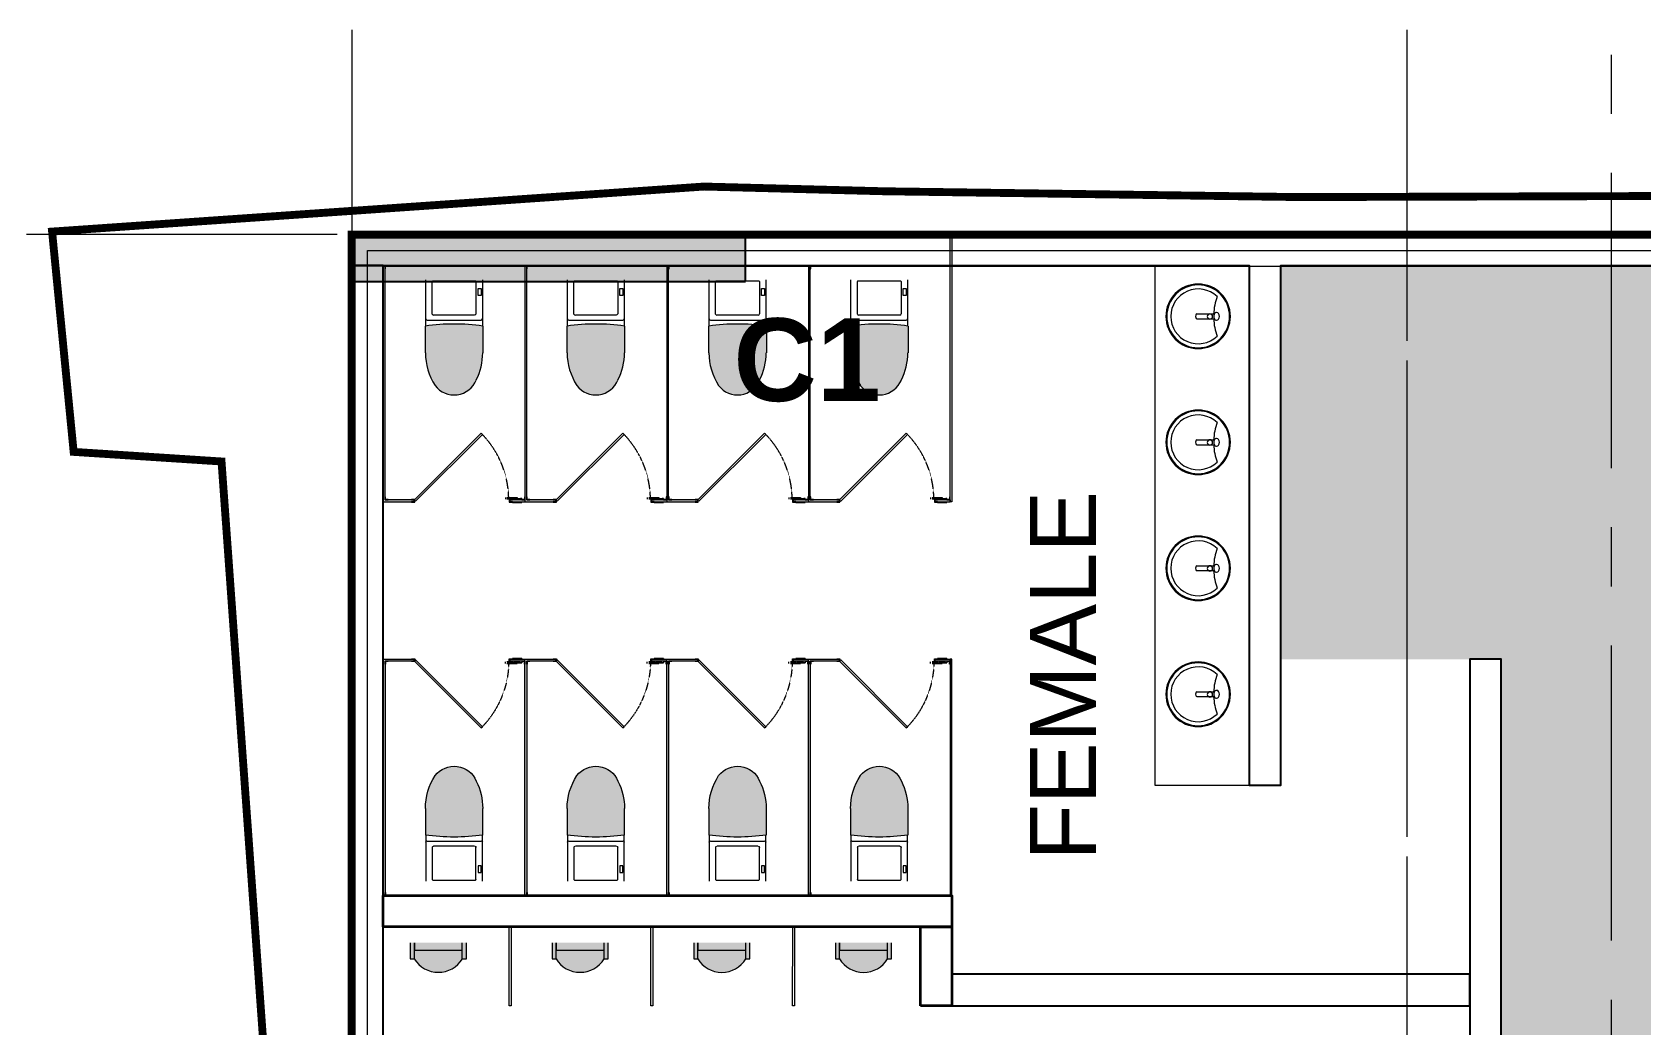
# Model space of a CAD drawing. Header units: millimetres. Extents: x -100356 to 314685, y 446 to 1273965.
# Drawn here: x 30212 to 40427, y 627984 to 634287 of the extents above; entities that cross this region are included whole.
import ezdxf

# ---------------------------------------------------------------- set-up
doc = ezdxf.new("R2010")
doc.units = ezdxf.units.MM
for name, pattern in [('CENTER', [2, 1.25, -0.25, 0.25, -0.25]), ('CENTER2', [28.575, 19.05, -3.175, 3.175, -3.175]), ('Dash', [6, 3, -3]), ('DASHED2', [0.375, 0.25, -0.125]), ('gf$0$CENTER2', [28.575, 19.05, -3.175, 3.175, -3.175]), ('gf$0$Kume - Grid Line', [10.5, 6, -1.25, 2, -1.25]), ('Kume - D_W Swings', [4.4, 1.5, -0.7, 1.5, -0.7]), ('Kume - Grid Line', [10.5, 6, -1.25, 2, -1.25])]:
    doc.linetypes.add(name, pattern=pattern)
for name, color, linetype, lineweight in [('20180330-Ascent Plaza-TP-Ban ve so bo$0$KÍNH', 150, 'Continuous', 9), ('@ color hatch', 7, 'Continuous', 13), ('A-_ANOT----_D', 7, 'Continuous', 5), ('A-_DOOR----_E', 7, 'Continuous', 9), ('A.Axis', 251, 'CENTER2', 13), ('A.Concrete', 7, 'Continuous', 25), ('A1 - dp$0$FURNITURE', 8, 'Continuous', 5), ('A1 - dp$0$TUONG 2', 2, 'Continuous', 25), ('gf$0$A.Axis', 251, 'gf$0$CENTER2', 13), ('GJ', 1, 'Continuous', 13), ('KÍNH', 150, 'Continuous', 9), ('LC.HA', 250, 'Continuous', 9), ('LGI', 250, 'CENTER', 9), ('luoicot', 30, 'Continuous', 13), ('M-_SANIFIXR_E', 7, 'Continuous', 9), ('TEXT', 6, 'Continuous', 20), ('Text 35', 250, 'Continuous', 15), ('TUONG 2', 2, 'Continuous', 35)]:
    doc.layers.add(name, color=color, linetype=linetype, lineweight=lineweight)
doc.layers.add('STR', color=7, linetype='Continuous')
doc.styles.add('ARIAL', font='Font - TrueType - Arial Bold.ttf')
doc.styles.add('VnArial', font='Font - TrueType - Arial.ttf')

# ---------------------------------------------------------------- blocks, each defined once
blk = doc.blocks.new('X-GRID')
at = {"layer": 'LGI', "ltscale": 1500}
for p, q in [((-8000, 49486.8), (-8000, -7272.6)), ((-6700, -7272.6), (-6700, 20900)), ((0, -7272.6), (0, 20900)), ((5008.8, 0), (-57318.6, 0))]:
    blk.add_line(p, q, dxfattribs=at)
blk = doc.blocks.new('A$C60262ED2')
at = {"layer": 'LC.HA'}
h = blk.add_hatch(color=256, dxfattribs=at)
h.dxf.hatch_style = 1
h.paths.add_polyline_path([(9909, 51184), (9909, 51484), (7409, 51484), (7409, 51184)])
at = {"layer": 'STR', "ltscale": 1000, "elevation": 0}
blk.add_lwpolyline([(9909, 51184), (9909, 51484), (7409, 51484), (7409, 51184)], close=True, dxfattribs=at)
at = {"rotation": 180}
blk.add_blockref('X-GRID', (7409, 51484, 0), dxfattribs=at)
at = {"layer": 'Text 35', "ltscale": 1000, "style": 'ARIAL'}
blk.add_text('C1', height=525, dxfattribs=at).set_placement((9833, 50424, 0))
blk = doc.blocks.new('column')
at = {"layer": 'luoicot', "ltscale": 0.5}
blk.add_blockref('A$C60262ED2', (-47109, -40384, 0), dxfattribs=at)
blk = doc.blocks.new('grid tower')
at = {"layer": 'A.Axis', "linetype": 'Kume - Grid Line', "lineweight": 9, "ltscale": 100}
for p, q in [((35699.8, -18372.7), (35699.8, 9799.9)), ((42399.8, -18372.7), (42399.8, 9799.9)), ((48341.2, -11100.1), (-14918.8, -11100.1))]:
    blk.add_line(p, q, dxfattribs=at)
blk = doc.blocks.new('M_Urinal-Wall-3D - M_Urinal-Wall-3D-2211937-IDEA-4th Storey - Detail')
at = {"layer": 'M-_SANIFIXR_E'}
blk.add_hatch(color=10, dxfattribs=at).paths.add_polyline_path([(-109, 303), (-154, 297), (-197, 280), (-233, 252), (-261, 217), (-287, 217), (-287, 115), (69, 115), (69, 217), (43, 217), (15, 252), (-22, 280), (-64, 297)], flags=0)
at = {"layer": 'M-_SANIFIXR_E', "color": 8}
for p, q in [((-261, 217), (-287, 217)), ((-287, 217), (-287, 115)), ((-261, 217), (-261, 115)), ((69, 217), (43, 217)), ((43, 217), (43, 115)), ((69, 115), (69, 217)), ((43, 162), (-261, 162)), ((-261, 162), (-261, 115)), ((43, 115), (43, 162))]:
    blk.add_line(p, q, dxfattribs=at)
blk.add_arc((-109, 125), 178, 31.0027, 148.9973, dxfattribs=at)
blk = doc.blocks.new('Partition Toilet - 900x1500-513772-IDEA-4th Storey - Detail')
at = {"layer": 'M-_SANIFIXR_E'}
h = blk.add_hatch(color=10, dxfattribs=at)
h.paths.add_polyline_path([(-900, 1038), (-900, 0), (-703, 0), (-703, 12), (-888, 12), (-888, 1500), (-900, 1500), (-900, 1219)], flags=0)
h.paths.add_polyline_path([(-97, 0), (0, 0), (0, 12), (-97, 12)], flags=0)
h = blk.add_hatch(color=10, dxfattribs=at)
h.paths.add_polyline_path([(-888, 1480), (-885, 1480), (-885, 1497), (-888, 1500)], flags=0)
h.paths.add_polyline_path([(-888, 12), (-885, 15), (-888, 32)], flags=0)
h.paths.add_polyline_path([(-700, -3), (-703, 0), (-703, -3)], flags=0)
h.paths.add_polyline_path([(-720, 12), (-703, 12), (-700, 12), (-703, 15), (-720, 15)], flags=0)
h.paths.add_polyline_path([(-100, 12), (-97, 12), (-100, 15)], flags=0)
h.paths.add_polyline_path([(-20, 12), (0, 13), (-3, 15), (-20, 14)], flags=0)
for points in [[(-114, 17), (-78, 18), (-75, 22), (-50, 24), (-50, 27), (-114, 27)], [(-75, 22), (-70, 12), (-29, 15), (-29, 22), (-71, 22)], [(-70, -5), (-30, -5), (-30, 0), (-70, 0)]]:
    blk.add_hatch(color=10, dxfattribs=at).paths.add_polyline_path(points, flags=0)
at = {"layer": 'A-_DOOR----_E'}
for p, q in [((-700, 15), (-279, 436)), ((-695, 4), (-270, 428)), ((-279, 436), (-270, 428)), ((-700, 9), (-695, 4))]:
    blk.add_line(p, q, dxfattribs=at)
at = {"layer": 'A-_DOOR----_E', "linetype": 'Kume - D_W Swings'}
for start, end in [(1.4489, 45), (360, 0.483)]:
    blk.add_arc((-703, 12), 600, start, end, dxfattribs=at)
at = {"layer": 'M-_SANIFIXR_E', "color": 8}
for p, q in [((-888, 1500), (-900, 1500)), ((-900, 1500), (-900, 0)), ((-888, 12), (-888, 1500)), ((-868, 1500), (-888, 1500)), ((-888, 1500), (-888, 1480)), ((-888, 1480), (-885, 1480)), ((-885, 1480), (-885, 1497)), ((-885, 1497), (-868, 1497)), ((-868, 1497), (-868, 1500)), ((-900, 0), (-703, 0)), ((-885, 32), (-888, 32)), ((-888, 32), (-888, 12)), ((-703, 12), (-888, 12)), ((-888, 12), (-868, 12)), ((-885, 15), (-885, 32)), ((-868, 15), (-885, 15)), ((-868, 12), (-868, 15)), ((-720, 15), (-720, 12)), ((-700, 15), (-720, 15)), ((-720, 12), (-703, 12)), ((-703, 0), (-720, 0)), ((-720, 0), (-720, -3)), ((-703, 0), (-703, 12)), ((-703, 12), (-703, 0)), ((-700, -3), (-700, 15)), ((-124, 27), (-124, 17)), ((-114, 27), (-114, 27)), ((-114, 27), (-50, 27)), ((-114, 17), (-114, 17)), ((-78, 17), (-114, 17)), ((-80, 15), (-100, 15)), ((-100, 15), (-100, -3)), ((0, 12), (-97, 12)), ((-97, 12), (-97, 0)), ((-97, 0), (-97, 12)), ((-97, 12), (-80, 12)), ((-97, 0), (0, 0)), ((-80, 0), (-97, 0)), ((-80, 12), (-80, 15)), ((-80, -3), (-80, 0)), ((-78, 22), (-20, 22)), ((-78, 22), (-78, 17)), ((-50, 27), (-50, 22)), ((-20, 22), (-28, 22)), ((-20, 15), (-20, 22)), ((-3, 15), (-20, 15)), ((-20, 15), (-20, 12)), ((-20, 12), (0, 12)), ((0, 32), (-3, 32)), ((-3, 32), (-3, 15)), ((0, 12), (0, 32)), ((0, 12), (0, 0)), ((-720, -3), (-700, -3)), ((-100, -3), (-80, -3)), ((-80, -5), (-71, -5)), ((-20, -5), (-80, -5)), ((-70, 0), (-70, -2)), ((-70, 0), (-70, -2)), ((-70, -5), (-70, 0)), ((-30, -2), (-70, -2)), ((-70, -5), (-30, -5)), ((-30, -5), (-70, -5)), ((-30, -2), (-30, 0)), ((-30, -2), (-30, 0)), ((-30, 0), (-30, -5)), ((-29, -5), (-20, -5)), ((-20, -5), (-20, 0))]:
    blk.add_line(p, q, dxfattribs=at)
blk = doc.blocks.new('Toilet - Toilet-2215860-IDEA-4th Storey - Detail')
at = {"layer": 'M-_SANIFIXR_E'}
blk.add_hatch(color=10, dxfattribs=at).paths.add_polyline_path([(182, 462), (177, 522), (163, 580), (140, 636), (120, 671), (92, 699), (58, 719), (19, 729), (-20, 729), (-59, 718), (-93, 698), (-121, 670), (-141, 636), (-164, 580), (-178, 522), (-183, 462), (-183, 293), (-61, 281), (61, 281), (182, 293)], flags=0)
at = {"layer": 'M-_SANIFIXR_E', "color": 8}
for p, q in [((-183, 293), (-183, 462)), ((182, 462), (182, 293)), ((-180, 0), (-180, 293)), ((171, 255), (-171, 255)), ((-139, 10), (-139, 215)), ((-130, 223), (130, 223)), ((139, 217), (139, 10)), ((180, 293), (180, 0)), ((-172, 98), (-152, 98)), ((-172, 55), (-172, 98)), ((-152, 55), (-172, 55)), ((-152, 98), (-152, 55)), ((135, 6), (-135, 6))]:
    blk.add_line(p, q, dxfattribs=at)
for centre, radius, start, end in [((0, 578), 152, 37.7291, 157.5389), ((199, 462), 381, 152.9457, 180), ((-199, 462), 381, 0, 33.1359), ((0, 1593), 1313, 262.0075, 277.9925), ((-171, 246), 9.3, 91.0459, 170.5395), ((-130, 214), 9.3, 94.4933, 175.5067), ((130, 214), 9.3, 15.0527, 85.5067), ((171, 246), 9.3, 9.0789, 88.9541), ((-135, 10), 3.57, 180, 270), ((135, 10), 3.57, 270, 0)]:
    blk.add_arc(centre, radius, start, end, dxfattribs=at)
blk = doc.blocks.new('SITE')
at = {"layer": 'GJ', "color": 2, "linetype": 'DASHED2', "ltscale": 200, "const_width": 50, "elevation": 0}
blk.add_lwpolyline([(-42847, 879), (-42997, 6495), (-42929, 10453), (-42964, 14461), (-42978, 21429), (-50432, 21463), (-51659, 22285), (-51640, 22872), (-51581, 23937), (-51499, 28076), (-51496, 29824), (-50725, 29994), (-51513, 40959), (-52452, 41020), (-52589, 42419), (-48449, 42705), (-47306, 42675), (-44664, 42638), (-38719, 42656), (-35209, 42660)], dxfattribs=at)
blk = doc.blocks.new('gf$0$grid tower-gf')
at = {"layer": 'gf$0$A.Axis', "linetype": 'gf$0$Kume - Grid Line', "lineweight": 9, "ltscale": 100}
blk.add_line((48341.2, -11100.1), (-14918.8, -11100.1), dxfattribs=at)

msp = doc.modelspace()

# ---------------------------------------------------------------- hatches: boundary and pattern name
at = {"layer": '@ color hatch'}
h = msp.add_hatch(color=31, dxfattribs=at)
edge = h.paths.add_edge_path()
edge.add_line((42290.9, 633001.9), (42290.9, 632800.4))
edge.add_line((42290.9, 632800.4), (38141.1, 632804.9))
edge.add_line((38141.1, 632804.9), (38141.1, 630305))
edge.add_line((38141.1, 630305), (39541.1, 630305))
edge.add_line((39541.1, 630305), (39541.1, 625904.9))
edge.add_line((39541.1, 625904.9), (38141.1, 625905.3))
edge.add_line((38141.1, 625905.3), (38141.1, 621702.8))
edge.add_line((38141.1, 621702.8), (32440.7, 621701.9))
edge.add_line((32440.7, 621701.9), (32441.1, 612502))
edge.add_line((32441.1, 612502), (42140.7, 612502))
edge.add_line((42140.7, 612502), (42145.7, 621902))
edge.add_line((42145.7, 621902), (46565.7, 621902))
edge.add_line((46565.7, 621902), (46565.9, 614202.1))
edge.add_line((46565.9, 614202.1), (42398.1, 614202.1))
edge.add_line((42398.1, 614202.1), (42398.1, 612502))
edge.add_line((42398.1, 612502), (43815.9, 612502))
edge.add_line((43815.9, 612502), (43815.9, 608655.1))
edge.add_line((43815.9, 608655.1), (43815.9, 607252))
edge.add_line((43815.9, 607252), (43815.9, 602002))
edge.add_line((43815.9, 602002), (41335.5, 602002.1))
edge.add_line((41335.5, 602002.1), (41339.9, 590802))
edge.add_line((41339.9, 590802), (81540.3, 590804.9))
edge.add_line((81540.3, 590804.9), (81540.5, 596954.9))
edge.add_line((81540.5, 596954.9), (81541, 596955))
edge.add_line((81541, 596955), (81540.9, 605606.3))
edge.add_line((81540.9, 605606.3), (136487.6, 612188.1))
edge.add_line((136487.6, 612188.1), (134542.3, 628433.6))
edge.add_line((134542.3, 628433.6), (131695.4, 627410.8))
edge.add_line((131695.4, 627410.8), (132214.6, 623057))
edge.add_line((132214.6, 623057), (126157.9, 622331.5))
edge.add_line((126157.9, 622331.5), (125805.4, 625294.6))
edge.add_line((125805.4, 625294.6), (118785.3, 622772.5))
edge.add_line((118785.3, 622772.5), (118790.5, 622729.1))
edge.add_line((118790.5, 622729.1), (105873.9, 621172.8))
edge.add_line((105873.9, 621172.8), (105254.3, 626336.7))
edge.add_line((105254.3, 626336.7), (101939.4, 625470.5))
edge.add_line((101939.4, 625470.5), (102649, 622756.7))
edge.add_line((102649, 622756.7), (90071.8, 619468))
edge.add_line((90071.8, 619468), (89361.6, 622184.2))
edge.add_line((89361.6, 622184.2), (87992.1, 621826.4))
edge.add_arc((86677.6, 626857.5), 5200, 187.96459, 284.64287, ccw=False)
edge.add_line((81527.8, 626137), (81224.4, 628305))
edge.add_line((81224.4, 628305), (79894.9, 628305))
edge.add_line((79894.9, 628305), (79894.9, 633005))
edge.add_line((79894.9, 633005), (42290.9, 633001.9))
h.paths.add_polyline_path([(62190.7, 621901.9), (68940.7, 621901.9), (68940.7, 605683.8), (64840.7, 605683.8), (64840.7, 607183.8), (63470.9, 607180.7), (63470.7, 613071.9), (63540.7, 613071.9), (63540.9, 619302), (62190.8, 619302.1)], flags=16)

# ---------------------------------------------------------------- linework, layer by layer
at = {"color": 3, "linetype": 'Dash', "ltscale": 30, "const_width": 50, "elevation": 0}
msp.add_lwpolyline([(136710.4, 612010.3), (81740.8, 605425.8), (81740.2, 590605.1), (41140, 590602), (41135.4, 602202.1), (41139.7, 602202), (41139.8, 612302), (32240.9, 612302), (32240.9, 621902), (34740.9, 621902), (34741.1, 623405.1), (32240.9, 623402), (32240.9, 633002), (42090.9, 633001.9), (42090.9, 633201.9), (80094.9, 633201.9), (80094.9, 628505), (81398.4, 628505), (81725.8, 626164.7, 0.4487796), (87941.6, 622019.9), (110701.8, 627966.7)], format="xyb", dxfattribs=at)
at = {"layer": 'A1 - dp$0$FURNITURE', "elevation": 0}
msp.add_lwpolyline([(37941.1, 629504.9), (37941.1, 632805), (37341.1, 632805), (37341.1, 629504.9)], close=True, dxfattribs=at)
at = {"layer": 'A1 - dp$0$TUONG 2', "ltscale": 0.5, "elevation": 0}
for points in [[(40791, 632805), (40791, 633005), (34540.9, 633005), (34540.9, 633005), (32241, 633005), (32241, 632805), (34540.9, 632805), (34740.9, 632805), (34740.9, 632805), (37941.1, 632805), (37941.1, 629504.9), (38141.1, 629504.9), (38141.1, 632804.9)], [(32441, 623405), (32441, 632805), (32241, 632805), (32241, 623405)], [(39541.1, 625904.9), (39541.1, 630305), (39341.1, 630305), (39341.1, 625904.9)], [(36053, 628104.9), (39341.1, 628104.9), (39341.1, 628304.9), (36053, 628304.9)]]:
    msp.add_lwpolyline(points, close=True, dxfattribs=at)
at = {"layer": 'KÍNH', "elevation": 0}
for points in [[(136710.4, 612010.3), (81740.8, 605425.8), (81740.2, 590605.1), (41140, 590602), (41135.4, 602202.1), (42141.7, 602202), (42141.7, 602202), (43615.9, 602202), (43615.9, 612302), (32240.9, 612302), (32240.9, 621902), (34740.9, 621902), (34741.1, 623405.1), (32240.9, 623402), (32240.9, 633002), (42090.9, 633001.9), (42090.9, 633201.9), (80094.9, 633201.9), (80094.9, 628505), (81398.4, 628505), (81725.8, 626164.7, 0.4487796), (87941.6, 622019.9), (110701.8, 627966.7)], [(136599.2, 612097.7), (81640.9, 605514.5), (81640.3, 590705.1), (41239.9, 590702), (41235.4, 602102.1), (42241.7, 602102), (42241.7, 602102), (43715.9, 602102), (43715.9, 612402), (32340.9, 612402), (32340.9, 621802), (34840.9, 621802), (34841.1, 623505.2), (32340.9, 623502.1), (32340.9, 632902), (42190.9, 632901.9), (42190.9, 633101.9), (79994.9, 633101.9), (79994.9, 628405), (81311.4, 628405), (81626.8, 626150.8, 0.4487796), (87966.8, 621923.2), (110685.9, 627859.2)], [(136488, 612185.1), (81540.9, 605603.2), (81540.3, 590805.1), (41339.9, 590802), (41335.5, 602002.1), (42341.7, 602002), (42341.7, 602002), (43815.9, 602002), (43815.9, 612502), (32440.9, 612502), (32440.9, 621702), (34940.9, 621702), (34941.1, 623605.3), (32440.9, 623602.2), (32440.9, 632802), (42290.9, 632801.9), (42290.9, 633001.9), (79894.9, 633001.9), (79894.9, 628305), (81224.4, 628305), (81527.8, 626137, 0.4487796), (87992.1, 621826.4), (110670.1, 627751.7)]]:
    msp.add_lwpolyline(points, format="xyb", dxfattribs=at)
at = {"layer": 'M-_SANIFIXR_E', "color": 8}
for p, q in [((37608.8, 632497.8, 0), (37718.9, 632497.8, 0)), ((37608.8, 632467.8, 0), (37718.9, 632467.8, 0)), ((37608.8, 631697.8, 0), (37718.9, 631697.8, 0)), ((37608.8, 631667.8, 0), (37718.9, 631667.8, 0)), ((37608.8, 630897.8, 0), (37718.9, 630897.8, 0)), ((37608.8, 630867.8, 0), (37718.9, 630867.8, 0)), ((37608.8, 630097.8, 0), (37718.9, 630097.8, 0)), ((37608.8, 630067.8, 0), (37718.9, 630067.8, 0))]:
    msp.add_line(p, q, dxfattribs=at)
at = {"layer": 'M-_SANIFIXR_E', "color": 8, "elevation": 0}
for points in [[(34740.9, 632805), (36041, 632805), (36041, 633005.1), (34740.9, 633005.1)], [(36041, 631305), (36041, 633005.1), (36053, 633005.1), (36053, 631305)], [(36041, 630305), (36041, 628805), (36053, 628805), (36053, 630305)], [(33240.8, 628105), (33240.9, 628605), (33252.9, 628605), (33252.8, 628105)], [(34141, 628105.1), (34141, 628605.1), (34153, 628605.1), (34153, 628105.1)], [(35041.1, 628104.9), (35041.2, 628604.9), (35053.2, 628604.9), (35053.1, 628104.9)]]:
    msp.add_lwpolyline(points, close=True, dxfattribs=at)
at = {"layer": 'M-_SANIFIXR_E', "color": 8}
for centre, radius, start, end in [((37616.2, 632482.8, 0), 205, 90, 270), ((37616.2, 632482.8, 0), 199.5, 0, 180), ((37616.2, 632482.8, 0), 205, 270, 90), ((37616.2, 632482.8, 0), 174.1, 46.21217, 180), ((38080.1, 632482.8, 0), 365.7, 159.90583, 177.64951), ((37616.2, 632482.8, 0), 199.5, 180, 0), ((37616.2, 632482.8, 0), 174.1, 180, 313.78783), ((37691.1, 632482.1, 0), 16.8, 0, 180), ((37691.1, 632482.1, 0), 16.8, 180, 0), ((38080.1, 632482.8, 0), 365.7, 182.35049, 200.09417), ((37616.2, 631682.8, 0), 205, 90, 270), ((37616.2, 631682.8, 0), 199.5, 0, 180), ((37616.2, 631682.8, 0), 174.1, 46.21217, 180), ((37616.2, 631682.8, 0), 205, 270, 90), ((38080.1, 631682.8, 0), 365.7, 159.90583, 177.64951), ((37616.2, 631682.8, 0), 199.5, 180, 0), ((37616.2, 631682.8, 0), 174.1, 180, 313.78783), ((37691.1, 631682.1, 0), 16.8, 0, 180), ((37691.1, 631682.1, 0), 16.8, 180, 0), ((38080.1, 631682.8, 0), 365.7, 182.35049, 200.09417), ((37616.2, 630882.8, 0), 205, 90, 270), ((37616.2, 630882.8, 0), 199.5, 0, 180), ((37616.2, 630882.8, 0), 174.1, 46.21217, 180), ((37616.2, 630882.8, 0), 205, 270, 90), ((38080.1, 630882.8, 0), 365.7, 159.90583, 177.64951), ((37616.2, 630882.8, 0), 199.5, 180, 0), ((37616.2, 630882.8, 0), 174.1, 180, 313.78783), ((37691.1, 630882.1, 0), 16.8, 0, 180), ((37691.1, 630882.1, 0), 16.8, 180, 0), ((38080.1, 630882.8, 0), 365.7, 182.35049, 200.09417), ((37616.2, 630082.8, 0), 205, 90, 270), ((37616.2, 630082.8, 0), 199.5, 0, 180), ((37616.2, 630082.8, 0), 174.1, 46.21217, 180), ((37616.2, 630082.8, 0), 205, 270, 90), ((38080.1, 630082.8, 0), 365.7, 159.90583, 177.64951), ((37616.2, 630082.8, 0), 199.5, 180, 0), ((37616.2, 630082.8, 0), 174.1, 180, 313.78783), ((37691.1, 630082.1, 0), 16.8, 0, 180), ((37691.1, 630082.1, 0), 16.8, 180, 0), ((38080.1, 630082.8, 0), 365.7, 182.35049, 200.09417)]:
    msp.add_arc(centre, radius, start, end, dxfattribs=at)
for centre, major_axis, ratio, start_param, end_param in [((37608.8, 632482.8, 0), (0, 15), 0.5773503, 0, 3.1415927), ((37733.3, 632482.8, 0), (0, 25), 0.72, 0, 3.1415927), ((37733.3, 632482.8, 0), (0, 25), 0.72, 3.1415927, 6.2831853), ((37608.8, 631682.8, 0), (0, 15), 0.5773503, 0, 3.1415927), ((37733.3, 631682.8, 0), (0, 25), 0.72, 0, 3.1415927), ((37733.3, 631682.8, 0), (0, 25), 0.72, 3.1415927, 6.2831853), ((37608.8, 630882.8, 0), (0, 15), 0.5773503, 0, 3.1415927), ((37733.3, 630882.8, 0), (0, 25), 0.72, 0, 3.1415927), ((37733.3, 630882.8, 0), (0, 25), 0.72, 3.1415927, 6.2831853), ((37608.8, 630082.8, 0), (0, 15), 0.5773503, 0, 3.1415927), ((37733.3, 630082.8, 0), (0, 25), 0.72, 0, 3.1415927), ((37733.3, 630082.8, 0), (0, 25), 0.72, 3.1415927, 6.2831853)]:
    msp.add_ellipse(centre, major_axis=major_axis, ratio=ratio, start_param=start_param, end_param=end_param, dxfattribs=at)
at = {"layer": 'TUONG 2', "ltscale": 0.5, "elevation": 0}
for points in [[(32440.7, 628805), (36053, 628805.1), (36053, 628605.1), (32440.7, 628605)], [(35853, 628104.9), (35853, 628605.1), (36053, 628605.1), (36053, 628104.9)]]:
    msp.add_lwpolyline(points, close=True, dxfattribs=at)

# ---------------------------------------------------------------- block references
at = {"layer": '20180330-Ascent Plaza-TP-Ban ve so bo$0$KÍNH', "rotation": 180}
msp.add_blockref('gf$0$grid tower-gf', (74640.7, 621904.9, 0), dxfattribs=at)
at = {"layer": 'A-_ANOT----_D', "rotation": 180}
msp.add_blockref('grid tower', (74640.7, 621905, 0), dxfattribs=at)
at = {"layer": 'A.Concrete'}
for p in [(71940.8, 621905, 0), (71940.7, 621904.9, 0)]:
    msp.add_blockref('column', p, dxfattribs=at)
at = {"layer": 'GJ'}
msp.add_blockref('SITE', (82927, 590602.1, 0), dxfattribs=at)
at = {"layer": 'M-_SANIFIXR_E', "color": 8}
for p in [(33341, 631305, 0), (34241, 631305, 0), (35141, 631305, 0), (36041, 631305, 0)]:
    msp.add_blockref('Partition Toilet - 900x1500-513772-IDEA-4th Storey - Detail', p, dxfattribs=at)
for name, p, rotation in [('Toilet - Toilet-2215860-IDEA-4th Storey - Detail', (32891, 632714.1, 0), 180.0000000000001), ('Toilet - Toilet-2215860-IDEA-4th Storey - Detail', (33791, 632714.1, 0), 180.0000000000001), ('Toilet - Toilet-2215860-IDEA-4th Storey - Detail', (34691, 632714.1, 0), 180.0000000000001), ('Toilet - Toilet-2215860-IDEA-4th Storey - Detail', (35591, 632714.1, 0), 180.0000000000001), ('M_Urinal-Wall-3D - M_Urinal-Wall-3D-2211937-IDEA-4th Storey - Detail', (32682, 628620, 0), 180), ('M_Urinal-Wall-3D - M_Urinal-Wall-3D-2211937-IDEA-4th Storey - Detail', (33582.1, 628620, 0), 180), ('M_Urinal-Wall-3D - M_Urinal-Wall-3D-2211937-IDEA-4th Storey - Detail', (34482.2, 628619.8, 0), 180), ('M_Urinal-Wall-3D - M_Urinal-Wall-3D-2211937-IDEA-4th Storey - Detail', (35382.4, 628619.6, 0), 180)]:
    msp.add_blockref(name, p, dxfattribs=dict(at, rotation=rotation))
at = {"layer": 'M-_SANIFIXR_E', "color": 8, "xscale": -1}
for name, p, rotation in [('Partition Toilet - 900x1500-513772-IDEA-4th Storey - Detail', (33341, 630305, 0), 180), ('Partition Toilet - 900x1500-513772-IDEA-4th Storey - Detail', (34241, 630305, 0), 180), ('Partition Toilet - 900x1500-513772-IDEA-4th Storey - Detail', (35141, 630305, 0), 180), ('Partition Toilet - 900x1500-513772-IDEA-4th Storey - Detail', (36041, 630305, 0), 180), ('Toilet - Toilet-2215860-IDEA-4th Storey - Detail', (32891, 628895.9, 0), 359.9999999999997), ('Toilet - Toilet-2215860-IDEA-4th Storey - Detail', (33791, 628895.9, 0), 359.9999999999997), ('Toilet - Toilet-2215860-IDEA-4th Storey - Detail', (34691, 628895.9, 0), 359.9999999999997), ('Toilet - Toilet-2215860-IDEA-4th Storey - Detail', (35591, 628895.9, 0), 359.9999999999997)]:
    msp.add_blockref(name, p, dxfattribs=dict(at, rotation=rotation))

# ---------------------------------------------------------------- texts
at = {"layer": 'TEXT', "style": 'VnArial'}
msp.add_text('FEMALE', height=420, rotation=90, dxfattribs=at).set_placement((36967.6, 629027.1, 0))

doc.saveas('drawing.dxf')
